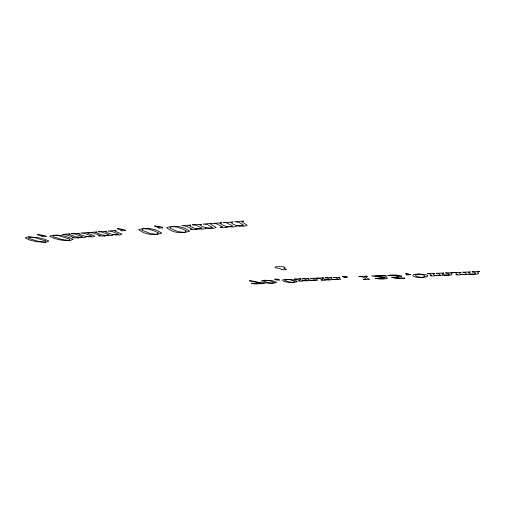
<?xml version="1.0" encoding="UTF-8"?>
<svg xmlns="http://www.w3.org/2000/svg" width="505" height="505" viewBox="0 0 505 505"><rect width="100%" height="100%" fill="white"/><g stroke="black" fill="none" stroke-linecap="round" stroke-linejoin="round"><path stroke-width="0.76" d="M449.267 274.417L449.267 274.802L444.918 275.08L443.245 274.928L441.957 273.603L443.914 272.997L436.396 273.3L438.555 273.407L440.354 275.111L436.333 275.44L434.439 275.288L432.968 273.88L434.843 273.363L427.457 273.666L430.254 274.007L431.617 275.591C426.346 275.534 435.746 276.645 434.489 275.465L440.019 275.667L443.081 275.086L448.724 275.326L451.912 274.853L450.896 273.142L452.991 272.7L445.473 272.934L448.238 273.293L449.267 274.417M205.478 228.052L205.459 228.601L203.035 229.144L195.492 228.834L196.982 229.541L190.398 229.485L190.05 229.327L192.159 229.1L186.345 226.208L181.888 225.609L190.821 225.091L188.92 225.4C192.55 228.026 197.657 229.958 202.057 228.121L195.429 225.009L192.373 224.832L201.482 224.308L199.601 224.7C203.155 227.585 208.211 229.011 212.649 227.452L207.53 224.687L203.067 224.05L211.866 223.399L210.225 223.854L216.146 227.515L213.268 228.418L205.478 228.052M478.292 273.18L478.197 273.817L474.851 274.297L460.339 274.442C461.242 275.667 452.076 274.499 457.385 274.575L456.331 272.952L453.559 272.605L461.141 272.296L459.127 272.826L460.32 274.259L464.265 274.43L466.374 274.082L466.273 273.514L464.909 272.346L462.731 272.233L470.445 271.924L468.331 272.542L469.36 273.899L473.254 274.076L475.514 273.767L475.603 273.375L474.782 272.227L472.049 271.854L479.706 271.545L477.528 272.069L478.292 273.18M338.363 277.428L340.686 279.24L338.135 279.669L332.707 279.448L330.352 279.972L325.062 279.789C327.606 280.78 317.487 279.909 322.506 279.903L319.93 278.451L317.058 278.135L323.648 277.87L322.234 278.072L324.86 279.618L328.622 279.776L330.201 279.467L327.126 277.914L325.031 277.813L331.734 277.542L330.295 277.782L332.732 279.303L336.456 279.467L338.198 279.189L335.989 277.819L333.13 277.485L339.89 277.277L338.363 277.428M45.469 240.841L45.235 242.135L38.153 241.321L28.476 238.354L28.905 237.053L34.207 237.476L45.469 240.841M236.258 225.855L236.138 226.423L233.562 226.985L225.912 226.669L227.3 227.401L220.584 227.338L220.262 227.174L222.459 226.941L217.062 223.961L212.611 223.343L221.834 222.812L219.839 223.128C223.242 226.07 228.399 227.73 232.748 225.931L226.556 222.73L223.475 222.547L232.881 222.004L230.886 222.402C234.187 225.609 239.326 226.758 243.694 225.236L238.985 222.389L234.547 221.733L243.662 221.057L241.901 221.531L242.135 222.061L247.261 225.299L244.149 226.234L236.258 225.855M276.001 279.833L279.581 280.054L277.504 279.315L274.644 279.12L278.148 279.637L276.001 279.833M427.584 275.503L427.224 276.69L422.287 277.498L415.653 277.106L412.888 276.065L413.45 274.663L418.077 273.994L425.538 274.581L427.584 275.503M69.759 239.136L69.311 240.462L62.235 239.623L52.855 236.586L53.505 235.248L58.839 235.677L69.759 239.136M347.389 276.961L345.767 277.516L343.608 277.093C352.086 277.213 334.19 275.395 347.389 276.961M384.539 277.826L384.122 278.419L381.521 278.716L375.24 278.299L378.946 278.962L383.112 279.025L386.862 278.615L387.543 277.927L375.234 276.191L386.552 276.058L383.838 275.433L371.554 275.926L384.539 277.826M365.166 276.33L364.932 276.595L369.603 279.517L363.247 279.315C370.342 280.136 361.283 275.528 358.739 276.45L367.394 276.172L365.166 276.33M158.33 232.9L157.036 234.358L149.991 233.443L141.823 230.116L143.325 228.645L148.767 229.112L154.808 231.145L158.33 232.9M410.413 274.411L408.419 274.991L406.089 274.777L406.392 274.55C415.356 274.676 397.252 272.769 410.413 274.411M309.982 280.344L307.76 280.862L302.52 280.679C305.323 281.626 295.072 280.812 300.027 280.786L297.224 279.366L294.333 279.057L300.772 278.798L299.414 278.994L302.293 280.515L306.024 280.666L307.513 280.363L304.199 278.842L302.116 278.741L308.662 278.476L307.293 278.716L309.975 280.206L313.668 280.363L315.335 280.098L312.898 278.747L310.026 278.419L316.509 278.16L315.164 278.615L317.79 280.142L315.36 280.565L309.982 280.344M186.162 230.943L184.59 232.439L177.564 231.505L169.806 228.083L171.599 226.568L177.066 227.048L182.879 229.137L186.162 230.943M78.767 237.905L72.682 237.849L72.253 237.703L74.046 237.508L66.793 234.945L62.304 234.408L69.829 233.853L70.157 233.966L68.617 234.232L76.223 236.984L81.349 237.224L82.473 236.656L74.323 233.897L71.413 233.739L79.405 233.285L77.94 233.626C82.151 235.488 87.125 237.666 91.74 236.075L85.194 233.626L80.68 233.057L88.306 232.496L88.627 232.609L87.112 232.893L94.99 236.132L92.958 236.927L85.566 236.593L85.919 237.079L84.057 237.558L76.93 237.281L78.767 237.905M105.141 236.043L98.942 235.98L98.532 235.835L100.394 235.633L93.438 232.994L88.956 232.445L97.036 231.991L95.42 232.268C99.542 234.086 104.63 236.599 109.137 234.756L101.303 231.921L98.355 231.757L106.593 231.284L105.04 231.637C109.137 233.695 114.105 235.753 118.694 234.15L112.438 231.631L107.937 231.05L115.815 230.469L116.118 230.589L114.521 230.88L122.002 234.213L119.786 235.033L112.299 234.686L112.577 235.191L110.595 235.684L103.373 235.393L105.141 236.043M48.53 241.024L45.98 242.337L36.991 241.775L29.915 240.153L25.25 237.937L27.971 236.839L38.708 237.716L44.484 239.149L48.53 241.024M72.853 239.32L70.043 240.67L60.979 240.096L54.035 238.429L49.635 236.157C57.059 233.752 65.953 235.797 72.853 239.32M273.95 282.472L272.277 283.179L267.663 282.693L263.528 281.026C266.874 279.473 270.863 280.824 273.95 282.472M294.895 281.651L293.058 282.371L288.462 281.885L284.574 280.187C287.9 278.665 291.903 279.833 294.895 281.651M401.778 276.513L394.291 277.674L404.871 278.217L396.488 278.444L391.369 277.365L396.122 276.98L399.158 275.888L396.981 275.313L387.771 275.56C392.322 274.581 397.239 274.89 401.746 276.02L401.778 276.513M161.518 233.095C154.296 235.999 144.758 234.497 138.641 229.649C145.958 227.351 155.256 228.424 161.518 233.095M189.381 231.145C182.21 233.96 172.439 232.912 166.644 227.603C173.903 225.375 183.416 226.051 189.381 231.145M46.176 236.403L42.994 236.693L41.044 236.037L43.253 235.658L37.408 234.743L41.58 235.077L45.204 235.772L46.176 236.403M424.939 276.563L422.06 277.371L417.61 276.828L415.931 275.875L415.375 274.935L418.437 274.127L422.148 274.411L424.364 275.566L424.939 276.563M125.701 230.589L122.166 230.905L120.449 230.198L122.999 229.781L117.28 228.79L121.535 229.15L125.006 229.908L125.701 230.589M162.673 227.888L158.968 228.216L157.371 227.477L160.085 227.048L154.442 226.019L158.728 226.391L162.118 227.174L162.673 227.888M276.147 282.579L272.631 283.292L266.223 282.939L262.562 282.017L261.495 280.786L264.898 280.206L272.258 280.73L275.13 281.537L276.147 282.579M297.098 281.765L293.399 282.491L286.954 282.131L283.406 281.19L282.548 279.94L286.114 279.341L293.493 279.877L296.258 280.704L297.098 281.765M251.724 283.305L251.357 283.356L254.64 283.943L264.639 283.551L251.111 280.761L249.337 280.837L261.678 283.311L251.724 283.305M281.664 269.424L279.246 268.288A4.968 0.865 1.2 0 1 275.307 267.069A4.968 0.865 1.2 0 1 282.421 266.741A4.968 0.865 1.2 0 1 283.854 268.073L286.24 269.209A2.449 0.423 1.1 0 1 284.82 269.727A2.449 0.423 1.1 0 1 281.664 269.424"/></g></svg>
